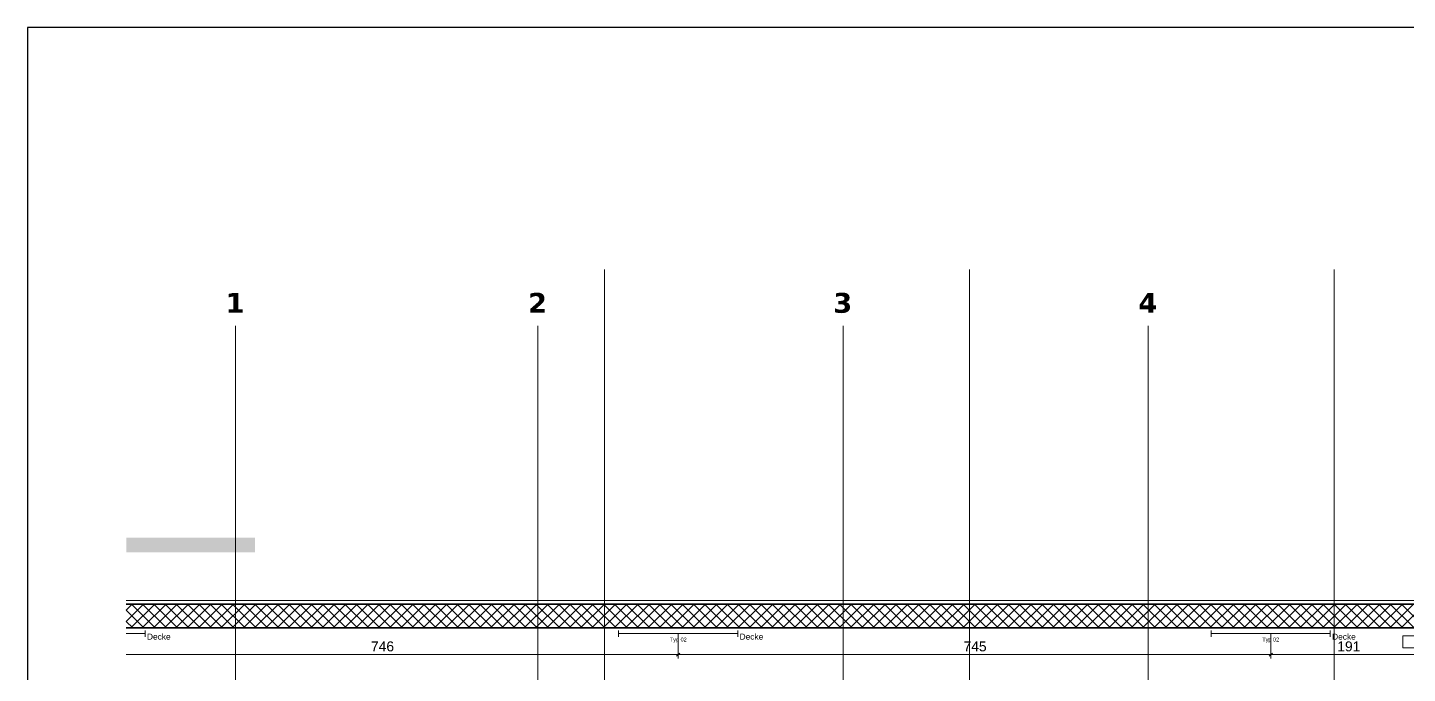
# Model space of a CAD drawing. Extents: x -1132 to 613, y -179 to 712.
# Drawn here: x -1132.4 to -785.2, y 544 to 706.5 of the extents above; entities that cross this region are included whole.
import ezdxf
from ezdxf.lldxf.tags import DXFTag

# ---------------------------------------------------------------- set-up
doc = ezdxf.new("R2010")
doc.units = 0
doc.layers.get('0').update_dxf_attribs({"lineweight": 13})
for name, color, linetype, lineweight in [('A-____-NOTE-TEXT', 7, 'Continuous', 9), ('A-WALL-____-MCUT', 7, 'Continuous', 35), ('A-WALL-____-PATT', 7, 'Continuous', 35), ('S-GRID-____-OTLN', 7, 'Continuous', 5)]:
    doc.layers.add(name, color=color, linetype=linetype, lineweight=lineweight)
for name, color, linetype, lineweight, true_color in [('A-DETL-____-OTLN', 5, 'Continuous', 9, 0x0000ff), ('EL01_VVV_Mass', 7, 'Continuous', 13, 0xb2b200), ('EL01_WAN_Leuchten', 7, 'Continuous', 13, 0x0080ff), ('EL01_WAN_Leuchtentyp', 7, 'Continuous', 13, 0x0099ff), ('EL01_WAN_Licht', 7, 'Continuous', 13, 0x0080ff), ('S-GRID-____-IDEN', 7, 'Continuous', 9, 0x5555aa)]:
    doc.layers.add(name, color=color, linetype=linetype, lineweight=lineweight, true_color=true_color)
doc.styles.get("Standard").update_dxf_attribs({"font": 'arial.ttf'})
tags = doc.linetypes.add('_Rasterlinie_', pattern=[0.375, 0.2, -0.05, 0.075, -0.05]).pattern_tags.tags
tags[10:11] = [DXFTag(74, 4), DXFTag(75, 0), DXFTag(340, '0'), DXFTag(46, 1.0), DXFTag(50, 0.0), DXFTag(44, 0.0), DXFTag(45, 0.0)]
tags[8:9] = [DXFTag(74, 4), DXFTag(75, 0), DXFTag(340, '0'), DXFTag(46, 1.0), DXFTag(50, 0.0), DXFTag(44, 0.0), DXFTag(45, 0.0)]
tags[6:7] = [DXFTag(74, 4), DXFTag(75, 0), DXFTag(340, '0'), DXFTag(46, 1.0), DXFTag(50, 0.0), DXFTag(44, 0.0), DXFTag(45, 0.0)]
tags[4:5] = [DXFTag(74, 4), DXFTag(75, 0), DXFTag(340, '0'), DXFTag(46, 1.0), DXFTag(50, 0.0), DXFTag(44, 0.0), DXFTag(45, 0.0)]
tags = doc.linetypes.add('_Strichliert - Fein_', pattern=[0.15, 0.1, -0.05]).pattern_tags.tags
tags[6:7] = [DXFTag(74, 4), DXFTag(75, 0), DXFTag(340, '0'), DXFTag(46, 1.0), DXFTag(50, 0.0), DXFTag(44, 0.0), DXFTag(45, 0.0)]
tags[4:5] = [DXFTag(74, 4), DXFTag(75, 0), DXFTag(340, '0'), DXFTag(46, 1.0), DXFTag(50, 0.0), DXFTag(44, 0.0), DXFTag(45, 0.0)]

# ---------------------------------------------------------------- blocks, each defined once
blk = doc.blocks.new('Referenz-A0UNPDE96I', base_point=(-1115.89, -117.37))
at = {"layer": 'A-____-NOTE-TEXT', "color": 7, "linetype": 'Continuous', "lineweight": 5, "ltscale": 0.13, "true_color": 0xffffff}
for points in [[(-1107.61, 574.52), (-1075.2, 574.52), (-1107.61, 578.22)], [(-1075.2, 574.52), (-1107.61, 578.22), (-1075.2, 578.22)]]:
    blk.add_solid(points, dxfattribs=at)
at = {"layer": 'A-DETL-____-OTLN', "color": 0, "linetype": '_Strichliert - Fein_', "ltscale": 0.13}
blk.add_line((72.2, 562.36), (-1107.61, 562.36), dxfattribs=at)
at = {"layer": 'A-WALL-____-MCUT', "color": 0, "linetype": 'Continuous', "ltscale": 0.35}
for p, q in [((59.39, 561.48), (-1107.61, 561.48)), ((-1107.61, 555.48), (-781.31, 555.48))]:
    blk.add_line(p, q, dxfattribs=at)
at = {"layer": 'A-WALL-____-PATT', "color": 0, "linetype": 'Continuous', "lineweight": 9, "ltscale": 0.13}
for p, q in [((-1107.61, 559.94), (-1106.07, 561.48)), ((-1107.61, 557.11), (-1103.24, 561.48)), ((-1103.14, 555.48), (-1107.61, 559.95)), ((-1106.42, 555.48), (-1100.42, 561.48)), ((-1100.31, 555.48), (-1106.31, 561.48)), ((-1103.59, 555.48), (-1097.59, 561.48)), ((-1097.48, 555.48), (-1103.48, 561.48)), ((-1100.76, 555.48), (-1094.76, 561.48)), ((-1094.66, 555.48), (-1100.66, 561.48)), ((-1097.93, 555.48), (-1091.93, 561.48)), ((-1091.83, 555.48), (-1097.83, 561.48)), ((-1095.1, 555.48), (-1089.1, 561.48)), ((-1089, 555.48), (-1095, 561.48)), ((-1092.27, 555.48), (-1086.27, 561.48)), ((-1086.17, 555.48), (-1092.17, 561.48)), ((-1089.44, 555.48), (-1083.44, 561.48)), ((-1083.34, 555.48), (-1089.34, 561.48)), ((-1086.62, 555.48), (-1080.62, 561.48)), ((-1080.51, 555.48), (-1086.51, 561.48)), ((-1083.79, 555.48), (-1077.79, 561.48)), ((-1077.69, 555.48), (-1083.69, 561.48)), ((-1080.96, 555.48), (-1074.96, 561.48)), ((-1074.86, 555.48), (-1080.86, 561.48)), ((-1078.13, 555.48), (-1072.13, 561.48)), ((-1072.03, 555.48), (-1078.03, 561.48)), ((-1075.3, 555.48), (-1069.3, 561.48)), ((-1069.2, 555.48), (-1075.2, 561.48)), ((-1072.47, 555.48), (-1066.47, 561.48)), ((-1066.37, 555.48), (-1072.37, 561.48)), ((-1069.65, 555.48), (-1063.65, 561.48)), ((-1063.54, 555.48), (-1069.54, 561.48)), ((-1066.82, 555.48), (-1060.82, 561.48)), ((-1060.71, 555.48), (-1066.71, 561.48)), ((-1063.99, 555.48), (-1057.99, 561.48)), ((-1057.89, 555.48), (-1063.89, 561.48)), ((-1061.16, 555.48), (-1055.16, 561.48)), ((-1055.06, 555.48), (-1061.06, 561.48)), ((-1058.33, 555.48), (-1052.33, 561.48)), ((-1052.23, 555.48), (-1058.23, 561.48)), ((-1055.5, 555.48), (-1049.5, 561.48)), ((-1049.4, 555.48), (-1055.4, 561.48)), ((-1052.68, 555.48), (-1046.68, 561.48)), ((-1046.57, 555.48), (-1052.57, 561.48)), ((-1049.85, 555.48), (-1043.85, 561.48)), ((-1043.74, 555.48), (-1049.74, 561.48)), ((-1047.02, 555.48), (-1041.02, 561.48)), ((-1040.92, 555.48), (-1046.92, 561.48)), ((-1044.19, 555.48), (-1038.19, 561.48)), ((-1038.09, 555.48), (-1044.09, 561.48)), ((-1041.36, 555.48), (-1035.36, 561.48)), ((-1035.26, 555.48), (-1041.26, 561.48)), ((-1038.53, 555.48), (-1032.53, 561.48)), ((-1032.43, 555.48), (-1038.43, 561.48)), ((-1035.7, 555.48), (-1029.7, 561.48)), ((-1029.6, 555.48), (-1035.6, 561.48)), ((-1032.88, 555.48), (-1026.88, 561.48)), ((-1026.77, 555.48), (-1032.77, 561.48)), ((-1030.05, 555.48), (-1024.05, 561.48)), ((-1023.95, 555.48), (-1029.95, 561.48)), ((-1027.22, 555.48), (-1021.22, 561.48)), ((-1021.12, 555.48), (-1027.12, 561.48)), ((-1024.39, 555.48), (-1018.39, 561.48)), ((-1018.29, 555.48), (-1024.29, 561.48)), ((-1021.56, 555.48), (-1015.56, 561.48)), ((-1015.46, 555.48), (-1021.46, 561.48)), ((-1018.73, 555.48), (-1012.73, 561.48)), ((-1012.63, 555.48), (-1018.63, 561.48)), ((-1015.91, 555.48), (-1009.91, 561.48)), ((-1009.8, 555.48), (-1015.8, 561.48)), ((-1013.08, 555.48), (-1007.08, 561.48)), ((-1006.97, 555.48), (-1012.97, 561.48)), ((-1010.25, 555.48), (-1004.25, 561.48)), ((-1004.15, 555.48), (-1010.15, 561.48)), ((-1007.42, 555.48), (-1001.42, 561.48)), ((-1001.32, 555.48), (-1007.32, 561.48)), ((-1004.59, 555.48), (-998.59, 561.48)), ((-998.49, 555.48), (-1004.49, 561.48)), ((-1001.76, 555.48), (-995.76, 561.48)), ((-995.66, 555.48), (-1001.66, 561.48)), ((-998.94, 555.48), (-992.94, 561.48)), ((-992.83, 555.48), (-998.83, 561.48)), ((-996.11, 555.48), (-990.11, 561.48)), ((-990, 555.48), (-996, 561.48)), ((-993.28, 555.48), (-987.28, 561.48)), ((-987.18, 555.48), (-993.18, 561.48)), ((-990.45, 555.48), (-984.45, 561.48)), ((-984.35, 555.48), (-990.35, 561.48)), ((-987.62, 555.48), (-981.62, 561.48)), ((-981.52, 555.48), (-987.52, 561.48)), ((-984.79, 555.48), (-978.79, 561.48)), ((-978.69, 555.48), (-984.69, 561.48)), ((-981.96, 555.48), (-975.96, 561.48)), ((-975.86, 555.48), (-981.86, 561.48)), ((-979.14, 555.48), (-973.14, 561.48)), ((-973.03, 555.48), (-979.03, 561.48)), ((-976.31, 555.48), (-970.31, 561.48)), ((-970.21, 555.48), (-976.21, 561.48)), ((-973.48, 555.48), (-967.48, 561.48)), ((-967.38, 555.48), (-973.38, 561.48)), ((-970.65, 555.48), (-964.65, 561.48)), ((-964.55, 555.48), (-970.55, 561.48)), ((-967.82, 555.48), (-961.82, 561.48)), ((-961.72, 555.48), (-967.72, 561.48)), ((-964.99, 555.48), (-958.99, 561.48)), ((-958.89, 555.48), (-964.89, 561.48)), ((-962.17, 555.48), (-956.17, 561.48)), ((-956.06, 555.48), (-962.06, 561.48)), ((-959.34, 555.48), (-953.34, 561.48)), ((-953.23, 555.48), (-959.23, 561.48)), ((-956.51, 555.48), (-950.51, 561.48)), ((-950.41, 555.48), (-956.41, 561.48)), ((-953.68, 555.48), (-947.68, 561.48)), ((-947.58, 555.48), (-953.58, 561.48)), ((-950.85, 555.48), (-944.85, 561.48)), ((-944.75, 555.48), (-950.75, 561.48)), ((-948.02, 555.48), (-942.02, 561.48)), ((-941.92, 555.48), (-947.92, 561.48)), ((-945.2, 555.48), (-939.2, 561.48)), ((-939.09, 555.48), (-945.09, 561.48)), ((-942.37, 555.48), (-936.37, 561.48)), ((-936.26, 555.48), (-942.26, 561.48)), ((-939.54, 555.48), (-933.54, 561.48)), ((-933.44, 555.48), (-939.44, 561.48)), ((-936.71, 555.48), (-930.71, 561.48)), ((-930.61, 555.48), (-936.61, 561.48)), ((-933.88, 555.48), (-927.88, 561.48)), ((-927.78, 555.48), (-933.78, 561.48)), ((-931.05, 555.48), (-925.05, 561.48)), ((-924.95, 555.48), (-930.95, 561.48)), ((-928.22, 555.48), (-922.22, 561.48)), ((-922.12, 555.48), (-928.12, 561.48)), ((-925.4, 555.48), (-919.4, 561.48)), ((-919.29, 555.48), (-925.29, 561.48)), ((-922.57, 555.48), (-916.57, 561.48)), ((-916.47, 555.48), (-922.47, 561.48)), ((-919.74, 555.48), (-913.74, 561.48)), ((-913.64, 555.48), (-919.64, 561.48)), ((-916.91, 555.48), (-910.91, 561.48)), ((-910.81, 555.48), (-916.81, 561.48)), ((-914.08, 555.48), (-908.08, 561.48)), ((-907.98, 555.48), (-913.98, 561.48)), ((-911.25, 555.48), (-905.25, 561.48)), ((-905.15, 555.48), (-911.15, 561.48)), ((-908.43, 555.48), (-902.43, 561.48)), ((-902.32, 555.48), (-908.32, 561.48)), ((-905.6, 555.48), (-899.6, 561.48)), ((-899.49, 555.48), (-905.49, 561.48)), ((-902.77, 555.48), (-896.77, 561.48)), ((-896.67, 555.48), (-902.67, 561.48)), ((-899.94, 555.48), (-893.94, 561.48)), ((-893.84, 555.48), (-899.84, 561.48)), ((-897.11, 555.48), (-891.11, 561.48)), ((-891.01, 555.48), (-897.01, 561.48)), ((-894.28, 555.48), (-888.28, 561.48)), ((-888.18, 555.48), (-894.18, 561.48)), ((-891.45, 555.48), (-885.45, 561.48)), ((-885.35, 555.48), (-891.35, 561.48)), ((-888.63, 555.48), (-882.63, 561.48)), ((-882.52, 555.48), (-888.52, 561.48)), ((-885.8, 555.48), (-879.8, 561.48)), ((-879.7, 555.48), (-885.7, 561.48)), ((-882.97, 555.48), (-876.97, 561.48)), ((-876.87, 555.48), (-882.87, 561.48)), ((-880.14, 555.48), (-874.14, 561.48)), ((-874.04, 555.48), (-880.04, 561.48)), ((-877.31, 555.48), (-871.31, 561.48)), ((-871.21, 555.48), (-877.21, 561.48)), ((-874.48, 555.48), (-868.48, 561.48)), ((-868.38, 555.48), (-874.38, 561.48)), ((-871.66, 555.48), (-865.66, 561.48)), ((-865.55, 555.48), (-871.55, 561.48)), ((-868.83, 555.48), (-862.83, 561.48)), ((-862.73, 555.48), (-868.73, 561.48)), ((-866, 555.48), (-860, 561.48)), ((-859.9, 555.48), (-865.9, 561.48)), ((-863.17, 555.48), (-857.17, 561.48)), ((-857.07, 555.48), (-863.07, 561.48)), ((-860.34, 555.48), (-854.34, 561.48)), ((-854.24, 555.48), (-860.24, 561.48)), ((-857.51, 555.48), (-851.51, 561.48)), ((-851.41, 555.48), (-857.41, 561.48)), ((-854.69, 555.48), (-848.69, 561.48)), ((-848.58, 555.48), (-854.58, 561.48)), ((-851.86, 555.48), (-845.86, 561.48)), ((-845.75, 555.48), (-851.75, 561.48)), ((-849.03, 555.48), (-843.03, 561.48)), ((-842.93, 555.48), (-848.93, 561.48)), ((-846.2, 555.48), (-840.2, 561.48)), ((-840.1, 555.48), (-846.1, 561.48)), ((-843.37, 555.48), (-837.37, 561.48)), ((-837.27, 555.48), (-843.27, 561.48)), ((-840.54, 555.48), (-834.54, 561.48)), ((-834.44, 555.48), (-840.44, 561.48)), ((-837.71, 555.48), (-831.71, 561.48)), ((-831.61, 555.48), (-837.61, 561.48)), ((-834.89, 555.48), (-828.89, 561.48)), ((-828.78, 555.48), (-834.78, 561.48)), ((-832.06, 555.48), (-826.06, 561.48)), ((-825.96, 555.48), (-831.96, 561.48)), ((-829.23, 555.48), (-823.23, 561.48)), ((-823.13, 555.48), (-829.13, 561.48)), ((-826.4, 555.48), (-820.4, 561.48)), ((-820.3, 555.48), (-826.3, 561.48)), ((-823.57, 555.48), (-817.57, 561.48)), ((-817.47, 555.48), (-823.47, 561.48)), ((-820.74, 555.48), (-814.74, 561.48)), ((-814.64, 555.48), (-820.64, 561.48)), ((-817.92, 555.48), (-811.92, 561.48)), ((-811.81, 555.48), (-817.81, 561.48)), ((-815.09, 555.48), (-809.09, 561.48)), ((-808.98, 555.48), (-814.98, 561.48)), ((-812.26, 555.48), (-806.26, 561.48)), ((-806.16, 555.48), (-812.16, 561.48)), ((-809.43, 555.48), (-803.43, 561.48)), ((-803.33, 555.48), (-809.33, 561.48)), ((-806.6, 555.48), (-800.6, 561.48)), ((-800.5, 555.48), (-806.5, 561.48)), ((-803.77, 555.48), (-797.77, 561.48)), ((-797.67, 555.48), (-803.67, 561.48)), ((-800.95, 555.48), (-794.95, 561.48)), ((-794.84, 555.48), (-800.84, 561.48)), ((-798.12, 555.48), (-792.12, 561.48)), ((-792.01, 555.48), (-798.01, 561.48)), ((-795.29, 555.48), (-789.29, 561.48)), ((-789.19, 555.48), (-795.19, 561.48)), ((-792.46, 555.48), (-786.46, 561.48)), ((-786.36, 555.48), (-792.36, 561.48)), ((-789.63, 555.48), (-783.63, 561.48)), ((-783.53, 555.48), (-789.53, 561.48)), ((-786.8, 555.48), (-780.8, 561.48)), ((-780.7, 555.48), (-786.7, 561.48)), ((-1105.97, 555.48), (-1107.61, 557.12))]:
    blk.add_line(p, q, dxfattribs=at)
at = {"layer": 'S-GRID-____-OTLN', "color": 0, "linetype": '_Rasterlinie_', "ltscale": 0.13}
for p, q in [((-987.21, 645.66), (-987.21, 244.87)), ((-895.41, 645.66), (-895.41, 244.87)), ((-803.61, 645.66), (-803.61, 244.87)), ((-1080.11, -113.6), (-1080.11, 631.48)), ((-1004.01, -113.6), (-1004.01, 631.48)), ((-927.21, -113.6), (-927.21, 631.48)), ((-850.41, -113.6), (-850.41, 631.48))]:
    blk.add_line(p, q, dxfattribs=at)
at = {"layer": 'S-GRID-____-IDEN', "color": 0, "linetype": 'Continuous', "lineweight": 5, "ltscale": 0.13, "char_height": 5, "attachment_point": 1}
for s, insert in [('{\\fVerdana|b1|i0;1}', (-1082.59, 639.77)), ('{\\fVerdana|b1|i0;2}', (-1006.49, 639.77)), ('{\\fVerdana|b1|i0;3}', (-929.69, 639.77)), ('{\\fVerdana|b1|i0;4}', (-852.89, 639.77))]:
    blk.add_mtext(s, dxfattribs=dict(at, insert=insert))
blk = doc.blocks.new('Maß-A0UNPEHJ6I', base_point=(-1107.61, 547.75))
at = {"color": 0, "lineweight": -2}
for p, q in [((-968.7, 547.75), (-968.7, 554.07)), ((-968.7, 548.75), (-1107.61, 548.75)), ((-969.12, 548.33), (-968.29, 549.16))]:
    blk.add_line(p, q, dxfattribs=at)
at = {"color": 0, "lineweight": -2, "insert": (-1046.02, 552.08), "char_height": 2.5, "attachment_point": 1}
blk.add_mtext('{\\fArial;746}', dxfattribs=at)
blk = doc.blocks.new('LED-Langfeldleuchte 37W-A0UNPF9Z6I', base_point=(-834.6, 553.27))
at = {"color": 0, "lineweight": -2}
for p, q in [((-834.6, 553.27), (-834.6, 554.87)), ((-834.6, 554.07), (-804.6, 554.07)), ((-804.6, 553.27), (-804.6, 554.87))]:
    blk.add_line(p, q, dxfattribs=at)
blk = doc.blocks.new('Bemerkung 1-A0UNPFA16I', base_point=(-821.72, 552.06))
at = {"color": 0, "lineweight": -2, "insert": (-821.72, 553.06), "char_height": 1, "attachment_point": 1}
blk.add_mtext('{\\fArial;Typ 02}', dxfattribs=at)
blk = doc.blocks.new('Absolute Höhe-A0UNPFA36I', base_point=(-804.14, 552.53))
at = {"color": 0, "lineweight": -2, "insert": (-804.14, 554.03), "char_height": 1.5, "attachment_point": 1}
blk.add_mtext('{\\fArial;Decke}', dxfattribs=at)
blk = doc.blocks.new('Maß-A0UNPFGX6I', base_point=(-969.12, 547.75))
at = {"color": 0, "lineweight": -2}
for p, q in [((-968.7, 547.75), (-968.7, 554.07)), ((-819.6, 547.75), (-819.6, 554.07)), ((-969.12, 548.33), (-968.29, 549.16)), ((-819.6, 548.75), (-968.7, 548.75)), ((-820.02, 548.33), (-819.19, 549.16))]:
    blk.add_line(p, q, dxfattribs=at)
at = {"color": 0, "lineweight": -2, "insert": (-896.91, 552.08), "char_height": 2.5, "attachment_point": 1}
blk.add_mtext('{\\fArial;745}', dxfattribs=at)
blk = doc.blocks.new('Deckendose UP-A0UNPFKF6I', base_point=(-786.31, 550.48))
at = {"color": 0, "lineweight": -2}
for p, q in [((-786.31, 553.48), (-783.31, 553.48)), ((-786.31, 550.48), (-786.31, 553.48)), ((-783.31, 553.48), (-783.31, 550.48)), ((-783.31, 550.48), (-786.31, 550.48))]:
    blk.add_line(p, q, dxfattribs=at)
blk = doc.blocks.new('LED-Langfeldleuchte 37W-A0UNPFLH6I', base_point=(-983.7, 553.27))
at = {"color": 0, "lineweight": -2}
for p, q in [((-983.7, 553.27), (-983.7, 554.87)), ((-983.7, 554.07), (-953.7, 554.07)), ((-953.7, 553.27), (-953.7, 554.87))]:
    blk.add_line(p, q, dxfattribs=at)
blk = doc.blocks.new('Bemerkung 1-A0UNPFLJ6I', base_point=(-970.82, 552.06))
at = {"color": 0, "lineweight": -2, "insert": (-970.82, 553.06), "char_height": 1, "attachment_point": 1}
blk.add_mtext('{\\fArial;Typ 02}', dxfattribs=at)
blk = doc.blocks.new('Absolute Höhe-A0UNPFLL6I', base_point=(-953.24, 552.53))
at = {"color": 0, "lineweight": -2, "insert": (-953.24, 554.03), "char_height": 1.5, "attachment_point": 1}
blk.add_mtext('{\\fArial;Decke}', dxfattribs=at)
blk = doc.blocks.new('LED-Langfeldleuchte 37W-A0UNPFNF6I', base_point=(-1107.61, 553.27))
at = {"color": 0, "lineweight": -2}
for p, q in [((-1107.61, 554.07), (-1102.83, 554.07)), ((-1102.83, 553.27), (-1102.83, 554.87))]:
    blk.add_line(p, q, dxfattribs=at)
blk = doc.blocks.new('Absolute Höhe-A0UNPFNH6I', base_point=(-1102.37, 552.53))
at = {"color": 0, "lineweight": -2, "insert": (-1102.37, 554.03), "char_height": 1.5, "attachment_point": 1}
blk.add_mtext('{\\fArial;Decke}', dxfattribs=at)
blk = doc.blocks.new('Maß-A0UNPFPV6I', base_point=(-820.02, 547.75))
at = {"color": 0, "lineweight": -2}
for p, q in [((-819.6, 547.75), (-819.6, 554.07)), ((-781.31, 547.75), (-781.31, 555.48)), ((-820.02, 548.33), (-819.19, 549.16)), ((-781.31, 548.75), (-819.6, 548.75)), ((-781.73, 548.33), (-780.9, 549.16))]:
    blk.add_line(p, q, dxfattribs=at)
at = {"color": 0, "lineweight": -2, "insert": (-802.86, 552.08), "char_height": 2.5, "attachment_point": 1}
blk.add_mtext('{\\fArial;191}', dxfattribs=at)

msp = doc.modelspace()

# ---------------------------------------------------------------- linework, layer by layer
at = {"color": 0, "linetype": 'ByBlock', "lineweight": -2, "ltscale": 0.13}
for p, q in [((-1132.42, 706.53), (-1132.42, -174.47)), ((607.58, 706.53), (-1132.42, 706.53))]:
    msp.add_line(p, q, dxfattribs=at)

# ---------------------------------------------------------------- block references
at = {"color": 9, "lineweight": 25, "ltscale": 0.25, "true_color": 0xc0c0c0}
msp.add_blockref('Referenz-A0UNPDE96I', (-1115.89, -117.37), dxfattribs=at)
at = {"layer": 'EL01_VVV_Mass', "linetype": 'Continuous', "ltscale": 0.13}
for name, p in [('Maß-A0UNPEHJ6I', (-1107.61, 547.75)), ('Maß-A0UNPFGX6I', (-969.12, 547.75)), ('Maß-A0UNPFPV6I', (-820.02, 547.75))]:
    msp.add_blockref(name, p, dxfattribs=at)
at = {"layer": 'EL01_WAN_Leuchten', "ltscale": 0.13}
for name, p in [('LED-Langfeldleuchte 37W-A0UNPFNF6I', (-1107.61, 553.27)), ('Absolute Höhe-A0UNPFNH6I', (-1102.37, 552.53)), ('LED-Langfeldleuchte 37W-A0UNPFLH6I', (-983.7, 553.27)), ('Absolute Höhe-A0UNPFLL6I', (-953.24, 552.53)), ('LED-Langfeldleuchte 37W-A0UNPF9Z6I', (-834.6, 553.27)), ('Absolute Höhe-A0UNPFA36I', (-804.14, 552.53))]:
    msp.add_blockref(name, p, dxfattribs=at)
at = {"layer": 'EL01_WAN_Leuchtentyp', "ltscale": 0.13}
for name, p in [('Bemerkung 1-A0UNPFLJ6I', (-970.82, 552.06)), ('Bemerkung 1-A0UNPFA16I', (-821.72, 552.06))]:
    msp.add_blockref(name, p, dxfattribs=at)
at = {"layer": 'EL01_WAN_Licht', "linetype": 'Continuous', "ltscale": 0.13}
msp.add_blockref('Deckendose UP-A0UNPFKF6I', (-786.31, 550.48), dxfattribs=at)

doc.saveas('drawing.dxf')
